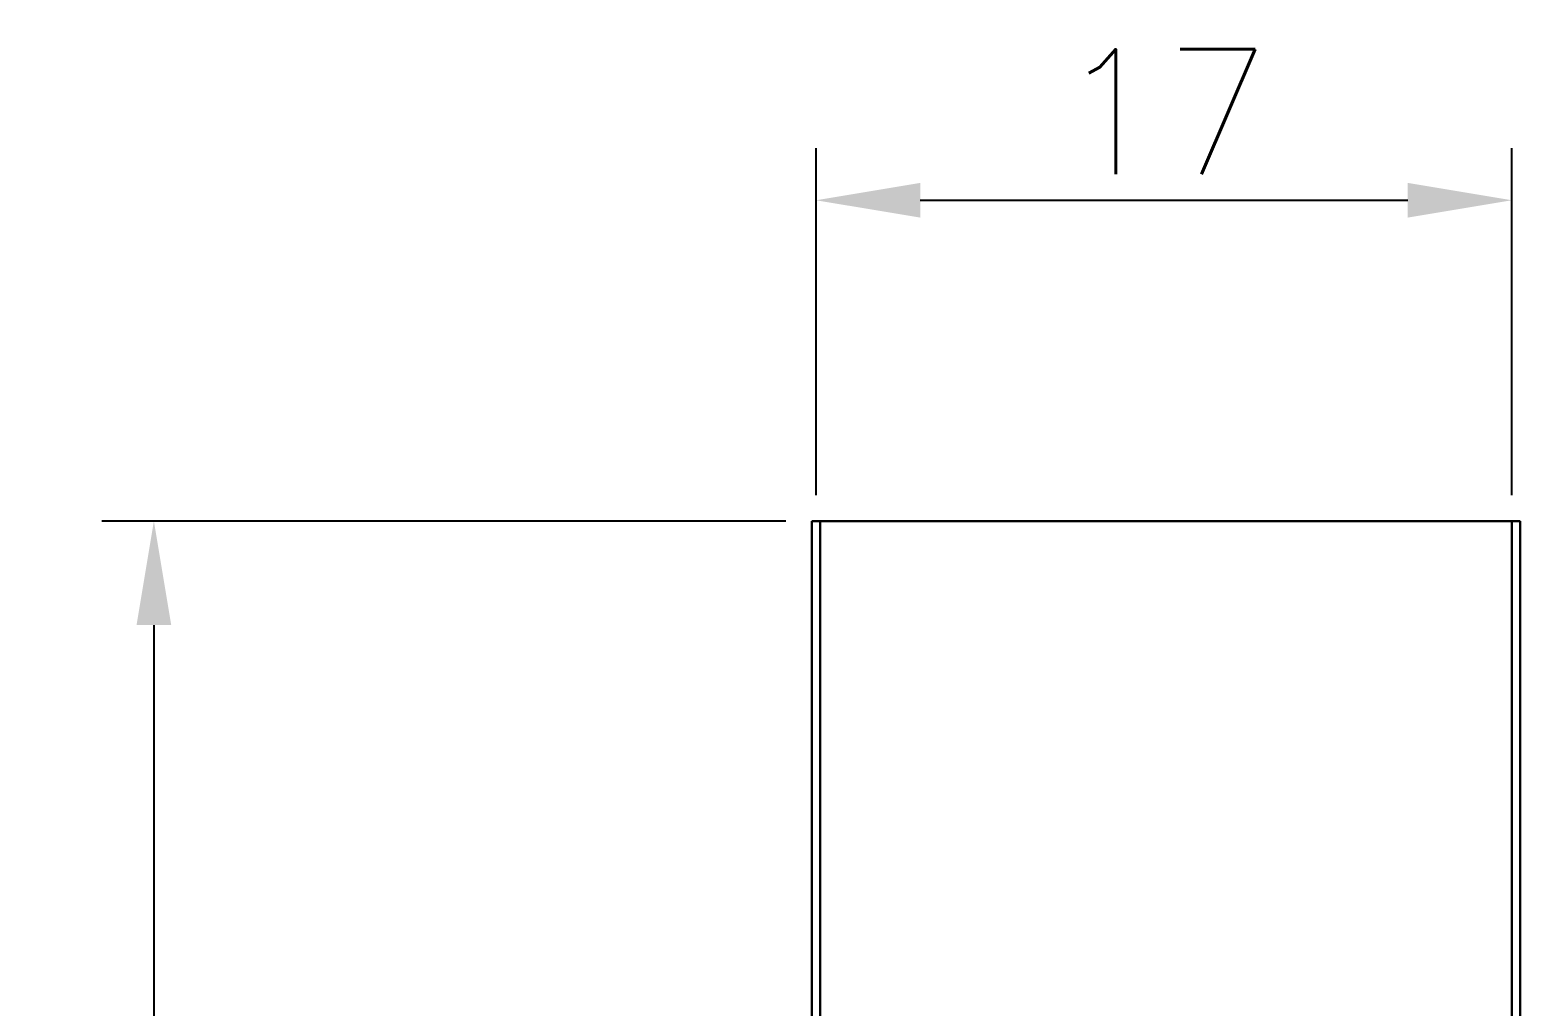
# Model space of a CAD drawing. Header units: millimetres. Extents: x -105 to 105, y -148 to 148.
# Drawn here: x -66.13 to -30.36, y 100.11 to 123.56 of the extents above; entities that cross this region are included whole.
import ezdxf

# ---------------------------------------------------------------- set-up
doc = ezdxf.new("R2010")
doc.units = ezdxf.units.MM
doc.header["$PDSIZE"] = -5
doc.layers.get('0').update_dxf_attribs({"lineweight": 18})
doc.layers.add('尺寸线层', color=3, linetype='Continuous', lineweight=18)
doc.styles.get("Standard").update_dxf_attribs({"font": 'txt.shx', "height": 3})
doc.dimstyles.get("Standard").update_dxf_attribs({"dimtxt": 0.18, "dimasz": 0.18, "dimexe": 0.18, "dimexo": 0.0625, "dimgap": 0.09, "dimtad": 0, "dimtih": 1, "dimtoh": 1, "dimdec": 4, "dimzin": 0, "dimdsep": 46, "dimtxsty": 'Standard', "dimcen": 0.09, "dimdle": 0.36, "dimadec": 0, "dimazin": 0, "dimtfac": 1, "dimtdec": 4, "dimtofl": 0, "dimtmove": 0, "dimatfit": 3, "dimfxl": 1, "dimtolj": 1, "dimarcsym": 0})

# ---------------------------------------------------------------- blocks, each defined once
blk = doc.blocks.new('*X3')
at = {"layer": 'Defpoints', "color": 0, "transparency": 16777216}
for p in [(-63.155, 111.763), (-47.361, 111.763), (-55.361, 76.763)]:
    blk.add_point(p, dxfattribs=at)
at = {"layer": '尺寸线层', "color": 0, "linetype": 'Continuous', "lineweight": -2, "transparency": 16777216}
for p, q in [((-47.986, 111.763), (-64.405, 111.763)), ((-55.986, 76.763), (-64.405, 76.763))]:
    blk.add_line(p, q, dxfattribs=at)
at = {"layer": '尺寸线层', "color": 0, "lineweight": -2, "transparency": 16777216}
for p, q in [((-63.155, 109.263), (-63.155, 96.388)), ((-63.155, 79.263), (-63.155, 92.138))]:
    blk.add_line(p, q, dxfattribs=at)
at = {"layer": '尺寸线层', "color": 0, "transparency": 16777216}
for points in [[(-63.572, 109.263), (-62.739, 109.263), (-63.155, 111.763)], [(-63.572, 79.263), (-62.739, 79.263), (-63.155, 76.763)]]:
    blk.add_solid(points, dxfattribs=at)
at = {"layer": '尺寸线层', "color": 0, "transparency": 16777216, "insert": (-63.155, 94.263), "char_height": 3, "width": 5.35714, "attachment_point": 5, "bg_fill": 3, "box_fill_scale": 1.1, "bg_fill_color": 256, "bg_fill_true_color": 13158600, "bg_fill_transparency": 0}
blk.add_mtext('\\A1;35', dxfattribs=at)
blk = doc.blocks.new('*D8')
at = {"color": 0, "lineweight": -2, "transparency": 16777216}
for p, q in [((-47.261, 112.388), (-47.261, 120.716)), ((-30.561, 112.388), (-30.561, 120.716)), ((-44.761, 119.466), (-33.061, 119.466))]:
    blk.add_line(p, q, dxfattribs=at)
at = {"color": 0, "transparency": 16777216}
for points in [[(-44.761, 119.883), (-44.761, 119.05), (-47.261, 119.466)], [(-33.061, 119.883), (-33.061, 119.05), (-30.561, 119.466)]]:
    blk.add_solid(points, dxfattribs=at)
at = {"layer": 'Defpoints', "color": 0, "transparency": 16777216}
for p in [(-30.561, 119.466), (-47.261, 111.763), (-30.561, 111.763)]:
    blk.add_point(p, dxfattribs=at)
at = {"color": 0, "transparency": 16777216, "insert": (-38.911, 121.591), "char_height": 3, "attachment_point": 5}
blk.add_mtext('\\A1;17', dxfattribs=at)

msp = doc.modelspace()

# ---------------------------------------------------------------- linework, layer by layer
at = {"color": 7, "lineweight": 30}
for p, q in [((-47.361, 90.763), (-47.361, 111.763)), ((-47.161, 90.763), (-47.161, 111.763)), ((-30.561, 90.763), (-30.561, 111.763)), ((-30.361, 90.763), (-30.361, 111.763))]:
    msp.add_line(p, q, dxfattribs=at)
at = {"color": 7, "lineweight": 30, "ltscale": 0.005}
for p, q in [((-47.161, 111.763), (-47.361, 111.763)), ((-30.361, 111.763), (-30.561, 111.763))]:
    msp.add_line(p, q, dxfattribs=at)
at = {"color": 7, "lineweight": 30, "ltscale": 0.415}
msp.add_line((-30.561, 111.763), (-47.161, 111.763), dxfattribs=at)

# ---------------------------------------------------------------- next in the draw order: dimensions: what is measured, and where the dimension line sits
at = {"layer": '尺寸线层', "color": 7}
dim = msp.add_linear_dim(base=(-63.155, 111.763), p1=(-55.361, 76.763), p2=(-47.361, 111.763), angle=270, dimstyle='Standard', override={"dimtxt": 2.5, "dimasz": 2.5, "dimexe": 1.25, "dimexo": 0.625, "dimgap": 0.625, "dimtad": 1, "dimdec": 2, "dimzin": 8, "dimdsep": 44, "dimsah": 1, "dimdle": 5, "dimtdec": 2, "dimtofl": 1, "dimatfit": 0, "dimtfill": 1, "dimtzin": 8, "dimarcsym": 1}, dxfattribs=at)
dim.commit()
dim.dimension.update_dxf_attribs({"geometry": '*X3', "text_midpoint": (-63.155, 94.263)})

# ---------------------------------------------------------------- next in the draw order: dimensions: what is measured, and where the dimension line sits
dim = msp.add_linear_dim(base=(-30.561, 119.466), p1=(-47.261, 111.763), p2=(-30.561, 111.763), text='17', dimstyle='Standard', override={"dimtxt": 2.5, "dimasz": 2.5, "dimexe": 1.25, "dimexo": 0.625, "dimgap": 0.625, "dimtad": 1, "dimtih": 0, "dimtoh": 0, "dimdec": 2, "dimzin": 8, "dimdsep": 44, "dimdle": 5, "dimtdec": 2, "dimtofl": 1, "dimatfit": 0, "dimarcsym": 1})
dim.commit()
dim.dimension.update_dxf_attribs({"geometry": '*D8', "text_midpoint": (-38.911, 121.591)})

doc.saveas('drawing.dxf')
